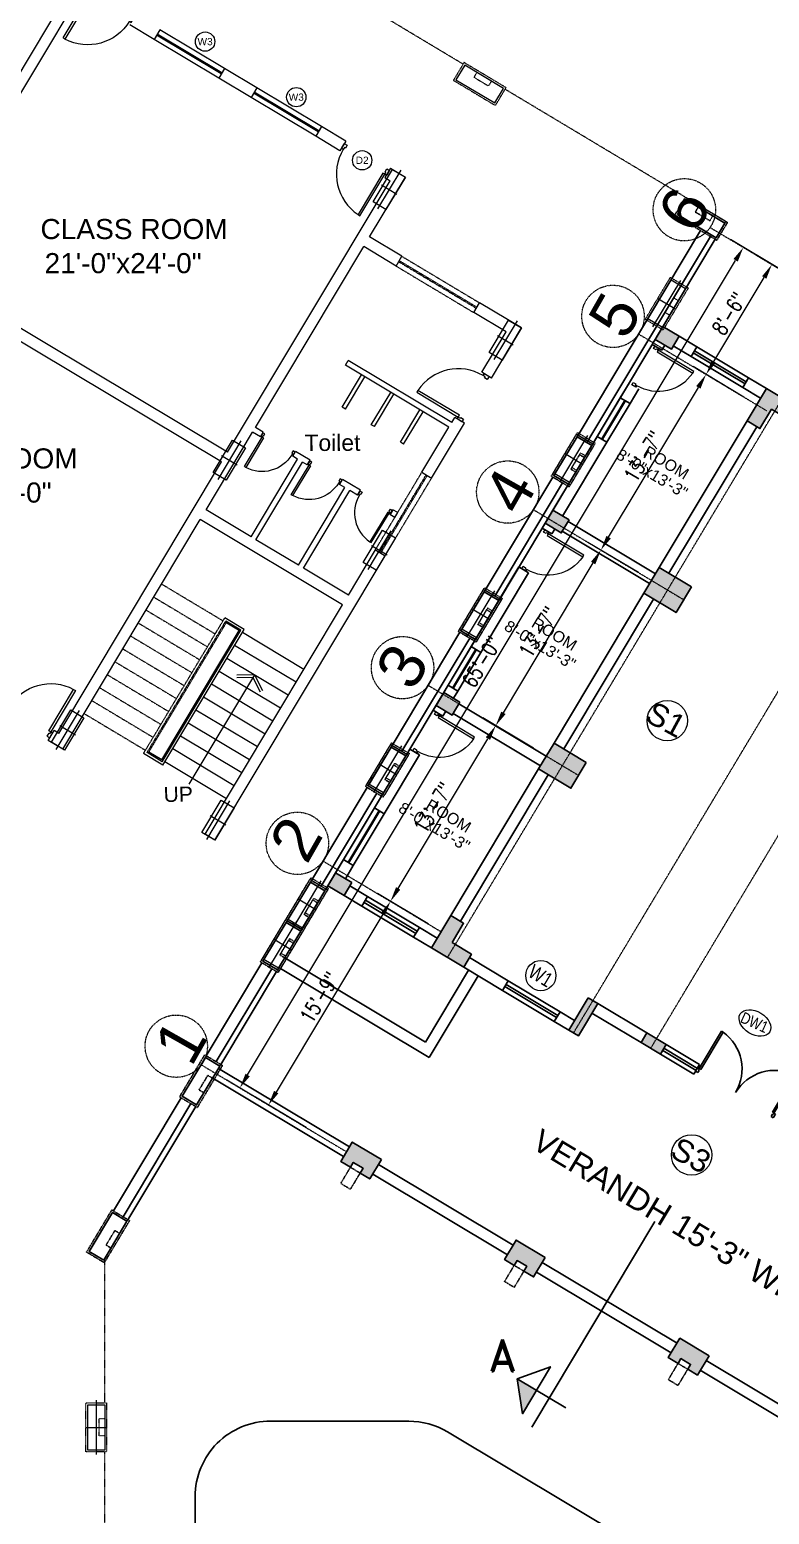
# Model space of a CAD drawing. Header units: inches. Extents: x -110725 to 51121, y 8404 to 44825.
# Drawn here: x -94 to 495, y 23291 to 24473 of the extents above; entities that cross this region are included whole.
import ezdxf
from ezdxf.enums import TextEntityAlignment as Align

# ---------------------------------------------------------------- set-up
doc = ezdxf.new("R2010")
doc.units = ezdxf.units.IN
doc.header["$LTSCALE"] = 0.1
doc.header["$MEASUREMENT"] = 0
for name, pattern in [('CENTER', [2, 1.25, -0.25, 0.25, -0.25]), ('DASHED', [0.75, 0.5, -0.25]), ('DASHED2', [0.375, 0.25, -0.125])]:
    doc.linetypes.add(name, pattern=pattern)
doc.layers.get('0').update_dxf_attribs({"color": 1, "lineweight": 0})
doc.layers.get('Defpoints').update_dxf_attribs({"lineweight": 0})
for name, color, linetype in [('COL', 6, 'Continuous'), ('Column Hatch', 7, 'Continuous'), ('GF', 1, 'Continuous'), ('GFW', 5, 'Continuous'), ('GREEN BELT', 80, 'Continuous')]:
    doc.layers.add(name, color=color, linetype=linetype)
for name, color, linetype, lineweight in [('Col.', 4, 'Continuous', 0), ('dim', 252, 'Continuous', 0), ('DOOR', 32, 'Continuous', 0), ('FUR', 8, 'Continuous', 0), ('GRID', 8, 'CENTER', 0), ('h', 8, 'Continuous', 0), ('stair', 5, 'Continuous', 0), ('TEXT', 3, 'Continuous', 0), ('WALL', 7, 'Continuous', 0), ('WIN', 160, 'Continuous', 0)]:
    doc.layers.add(name, color=color, linetype=linetype, lineweight=lineweight)
doc.styles.add('ARIAL', font='arial.ttf')
doc.styles.add('as', font='arial.ttf')
doc.styles.add('ATIF', font='arial.ttf')
doc.styles.add('ROMAND', font='romand.shx')
doc.styles.add('ROMANS', font='arial.ttf', dxfattribs={"width": 0.8, "height": 15})
doc.styles.add('WORKING', font='romans.shx', dxfattribs={"width": 0.75})
doc.dimstyles.new('1-8', dxfattribs={"dimtxt": 6, "dimasz": 6, "dimexe": 3, "dimexo": 1, "dimgap": 2, "dimtad": 1, "dimdec": 1, "dimzin": 3, "dimdsep": 46, "dimlunit": 4, "dimtxsty": 'WORKING', "dimcen": 2, "dimdle": 3, "dimadec": 0, "dimazin": 0, "dimtfac": 0.75, "dimtdec": 1, "dimtofl": 0, "dimtmove": 1, "dimatfit": 0, "dimfxl": 4, "dimtolj": 1, "dimtzin": 0, "dimlwd": -1, "dimlwe": -1, "dimarcsym": 1})

# ---------------------------------------------------------------- blocks, each defined once
blk = doc.blocks.new('D-1')
for points in [[(1.5, 34.9), (1.5, 1.9), (3, 1.9), (3, 34.9)], [(2.2, 0.4), (2.2, -1.9), (0, -1.9), (0, 1.9), (1.5, 1.9), (1.5, 0.4)], [(33.7, 0.4), (34.5, 0.4), (34.5, 1.9), (36, 1.9), (36, -1.9), (33.7, -1.9)]]:
    blk.add_lwpolyline(points, close=True)
blk.add_arc((1.5, 1.9), 33, 0, 87.3947)
blk = doc.blocks.new('44')
at = {"layer": 'Col.', "linetype": 'Continuous'}
blk.add_lwpolyline([(-24729.4, 37327.3), (-24729.4, 37339.3), (-24759.4, 37339.3), (-24759.4, 37327.3)], close=True, dxfattribs=at)
at = {"layer": 'dim', "linetype": 'Continuous'}
for p, q in [((-24744.4, 37340.5), (-24744.4, 37326.1)), ((-24762.4, 37333.3), (-24726.4, 37333.3))]:
    blk.add_line(p, q, dxfattribs=at)
blk = doc.blocks.new('SDAFSDAF')
at = {"layer": 'Col.', "linetype": 'Continuous'}
blk.add_lwpolyline([(-24449.1, 37386.1), (-24462.6, 37386.1), (-24462.6, 37422.1), (-24449.1, 37422.1)], close=True, dxfattribs=at)
at = {"layer": 'dim', "linetype": 'Continuous'}
for p, q in [((-24455.9, 37425.7), (-24455.9, 37382.5)), ((-24464, 37404.1), (-24447.8, 37404.1))]:
    blk.add_line(p, q, dxfattribs=at)
blk = doc.blocks.new('ADF')
at = {"layer": 'Col.', "linetype": 'Continuous'}
blk.add_lwpolyline([(-24079.2, 38156.3), (-24090.8, 38163.2), (-24072.3, 38194.1), (-24060.7, 38187.2)], close=True, dxfattribs=at)
at = {"layer": 'dim', "linetype": 'Continuous'}
for p, q in [((-24086.8, 38156.7), (-24064.6, 38193.7)), ((-24082.7, 38179.4), (-24068.8, 38171))]:
    blk.add_line(p, q, dxfattribs=at)
blk = doc.blocks.new('A$C266513BC')
at = {"layer": 'WALL'}
for p, q in [((0, 52.1), (12.5, 58.5)), ((0, 52.1), (86.9, 0)), ((0, 52.1), (0.3, 38)), ((2, 50.9), (13.5, 56.7)), ((2, 50.9), (2.3, 38))]:
    blk.add_line(p, q, dxfattribs=at)
blk = doc.blocks.new('1414')
at = {"lineweight": -3}
for p, q in [((0, 0), (0, -27.81)), ((1.09, -27.81), (1.09, 0)), ((54.59, -27.81), (54.59, 0)), ((55.69, 0), (55.69, -27.81)), ((-1.09, -30.53), (-1.09, -27.8)), ((-1.09, -27.8), (0, -27.8)), ((0, -27.8), (0, -28.89)), ((0, -27.81), (1.09, -27.81)), ((55.69, -27.81), (54.59, -27.81)), ((55.69, -27.8), (55.69, -28.89)), ((56.78, -27.8), (55.69, -27.8)), ((56.78, -30.53), (56.78, -27.8)), ((0.55, -30.53), (-1.09, -30.53)), ((0, -28.89), (0.55, -28.89)), ((0.55, -28.89), (0.55, -30.53)), ((55.14, -28.89), (55.14, -30.53)), ((55.69, -28.89), (55.14, -28.89)), ((55.14, -30.53), (56.78, -30.53))]:
    blk.add_line(p, q, dxfattribs=at)
for points in [[(0, 0), (1.09, 0)], [(55.69, 0), (54.59, 0)]]:
    blk.add_lwpolyline(points, dxfattribs=at)
for centre, start, end in [((-1.41, -29.15), 0, 85.0896), ((57.1, -29.15), 94.9104, 180)]:
    blk.add_arc(centre, 29.25, start, end, dxfattribs=at)
blk = doc.blocks.new('*D3087')
at = {"layer": 'Defpoints', "color": 0, "transparency": 16777216}
for p in [(496.6, 24285.7), (536.9, 24261.6), (484.5, 24174.1)]:
    blk.add_point(p, dxfattribs=at)
at = {"layer": 'dim', "color": 0, "transparency": 16777216}
for p, q in [((526.6, 24267.8), (486.3, 24291.9)), ((450.4, 24208.5), (490.5, 24275.4)), ((474.2, 24180.2), (433.9, 24204.4))]:
    blk.add_line(p, q, dxfattribs=at)
for points in [[(488.8, 24276.4), (492.2, 24274.4), (496.6, 24285.7)], [(448.7, 24209.5), (452.1, 24207.5), (444.2, 24198.2)]]:
    blk.add_solid(points, dxfattribs=at)
at = {"layer": 'dim', "color": 0, "transparency": 16777216, "insert": (462.6, 24246.6), "char_height": 12, "attachment_point": 5, "rotation": 59.0806, "style": 'WORKING'}
blk.add_mtext('\\A1;8\'-6"', dxfattribs=at)
blk = doc.blocks.new('*D3088')
at = {"layer": 'Defpoints', "color": 0, "transparency": 16777216}
for p in [(444.2, 24198.2), (484.5, 24174.1), (400.7, 24034.2)]:
    blk.add_point(p, dxfattribs=at)
at = {"layer": 'dim', "color": 0, "transparency": 16777216}
for p, q in [((474.2, 24180.2), (433.9, 24204.4)), ((366.6, 24068.7), (438.1, 24187.9)), ((390.4, 24040.4), (350.2, 24064.5))]:
    blk.add_line(p, q, dxfattribs=at)
for points in [[(436.3, 24188.9), (439.8, 24186.9), (444.2, 24198.2)], [(364.9, 24069.7), (368.4, 24067.6), (360.5, 24058.4)]]:
    blk.add_solid(points, dxfattribs=at)
at = {"layer": 'dim', "color": 0, "transparency": 16777216, "insert": (394.5, 24133), "char_height": 12, "attachment_point": 5, "rotation": 59.0806, "style": 'WORKING'}
blk.add_mtext('\\A1;13\'-7"', dxfattribs=at)
blk = doc.blocks.new('*D3089')
at = {"layer": 'Defpoints', "color": 0, "transparency": 16777216}
for p in [(360.5, 24058.4), (400.7, 24034.2), (317, 23894.4)]:
    blk.add_point(p, dxfattribs=at)
at = {"layer": 'dim', "color": 0, "transparency": 16777216}
for p, q in [((390.4, 24040.4), (350.2, 24064.5)), ((282.9, 23928.8), (354.3, 24048.1)), ((306.7, 23900.6), (266.4, 23924.7))]:
    blk.add_line(p, q, dxfattribs=at)
for points in [[(352.6, 24049.1), (356, 24047), (360.5, 24058.4)], [(281.2, 23929.8), (284.6, 23927.8), (276.7, 23918.5)]]:
    blk.add_solid(points, dxfattribs=at)
at = {"layer": 'dim', "color": 0, "transparency": 16777216, "insert": (310.8, 23993.1), "char_height": 12, "attachment_point": 5, "rotation": 59.0806, "style": 'WORKING'}
blk.add_mtext('\\A1;13\'-7"', dxfattribs=at)
blk = doc.blocks.new('*D3090')
at = {"layer": 'Defpoints', "color": 0, "transparency": 16777216}
for p in [(276.7, 23918.5), (317, 23894.4), (233.2, 23754.6)]:
    blk.add_point(p, dxfattribs=at)
at = {"layer": 'dim', "color": 0, "transparency": 16777216}
for p, q in [((306.7, 23900.6), (266.4, 23924.7)), ((199.1, 23789), (270.6, 23908.2)), ((222.9, 23760.7), (182.7, 23784.9))]:
    blk.add_line(p, q, dxfattribs=at)
for points in [[(268.8, 23909.3), (272.3, 23907.2), (276.7, 23918.5)], [(197.4, 23790), (200.8, 23788), (193, 23778.7)]]:
    blk.add_solid(points, dxfattribs=at)
at = {"layer": 'dim', "color": 0, "transparency": 16777216, "insert": (227, 23853.3), "char_height": 12, "attachment_point": 5, "rotation": 59.0806, "style": 'WORKING'}
blk.add_mtext('\\A1;13\'-7"', dxfattribs=at)
blk = doc.blocks.new('*D3091')
at = {"layer": 'Defpoints', "color": 0, "transparency": 16777216}
for p in [(233.2, 23754.6), (95.9, 23616.6), (136.1, 23592.4)]:
    blk.add_point(p, dxfattribs=at)
at = {"layer": 'dim', "color": 0, "transparency": 16777216}
for p, q in [((222.9, 23760.7), (182.7, 23784.9)), ((186.8, 23768.4), (102, 23626.8)), ((125.8, 23598.6), (85.6, 23622.7))]:
    blk.add_line(p, q, dxfattribs=at)
for points in [[(185.1, 23769.4), (188.5, 23767.4), (193, 23778.7)], [(100.3, 23627.9), (103.7, 23625.8), (95.9, 23616.6)]]:
    blk.add_solid(points, dxfattribs=at)
at = {"layer": 'dim', "color": 0, "transparency": 16777216, "insert": (136.6, 23702.3), "char_height": 12, "attachment_point": 5, "rotation": 59.0806, "style": 'WORKING'}
blk.add_mtext('\\A1;15\'-9"', dxfattribs=at)
blk = doc.blocks.new('*D3092')
at = {"layer": 'Defpoints', "color": 0, "transparency": 16777216}
for p in [(473.9, 24299.3), (514.2, 24275.2), (113.4, 23606.1)]:
    blk.add_point(p, dxfattribs=at)
at = {"layer": 'dim', "color": 0, "transparency": 16777216}
for p, q in [((503.9, 24281.4), (463.6, 24305.5)), ((79.3, 23640.5), (467.7, 24289)), ((103.1, 23612.2), (62.8, 23636.3))]:
    blk.add_line(p, q, dxfattribs=at)
for points in [[(466, 24290.1), (469.4, 24288), (473.9, 24299.3)], [(77.6, 23641.5), (81, 23639.4), (73.1, 23630.2)]]:
    blk.add_solid(points, dxfattribs=at)
at = {"layer": 'dim', "color": 0, "transparency": 16777216, "insert": (265.7, 23969.4), "char_height": 12, "attachment_point": 5, "rotation": 59.0806, "style": 'WORKING'}
blk.add_mtext('\\A1;65\'-0"', dxfattribs=at)
blk = doc.blocks.new('D2')
for p, q in [((-3, 34.9), (-1.5, 34.9)), ((-3, 1.9), (-3, 34.9)), ((-1.5, 34.9), (-1.5, 1.9)), ((-34.5, 1.9), (-36, 1.9)), ((-36, 1.9), (-36, -1.9)), ((-34.5, 0.4), (-34.5, 1.9)), ((-33.8, 0.4), (-34.5, 0.4)), ((-33.8, -1.9), (-33.8, 0.4)), ((-1.5, 1.9), (-3, 1.9)), ((-2.2, 0.4), (-2.2, -1.9)), ((-1.5, 0.4), (-2.2, 0.4)), ((0, 1.9), (-1.5, 1.9)), ((-1.5, 1.9), (-1.5, 0.4)), ((0, -1.9), (0, 1.9)), ((-36, -1.9), (-33.8, -1.9)), ((-2.2, -1.9), (0, -1.9))]:
    blk.add_line(p, q)
blk.add_arc((-1.5, 1.9), 33, 92.6053, 180)

msp = doc.modelspace()

# ---------------------------------------------------------------- hatches: boundary and pattern name
at = {"layer": 'Column Hatch'}
for points in [[(409.8428, 24236.27762), (403.67682, 24225.98292), (416.54519, 24218.27545), (422.71117, 24228.57014)], [(335.10242, 24082.29898), (322.23405, 24090.00645), (316.06807, 24079.71176), (328.93644, 24072.00428)], [(432.63839, 24029.12103), (406.90149, 24044.53571), (394.56975, 24023.94619), (420.30664, 24008.53151)], [(248.26442, 23937.31465), (235.39605, 23945.02212), (229.23007, 23934.72743), (242.09844, 23927.01996)], [(348.88382, 23889.28479), (323.14693, 23904.69947), (310.81519, 23884.10996), (336.55208, 23868.69528)], [(162.19716, 23793.61716), (149.3288, 23801.32463), (143.16282, 23791.02994), (156.03118, 23783.32247)], [(185.76863, 23573.1887), (162.60572, 23587.0624), (153.35658, 23571.62046), (161.07755, 23566.99589), (163.38984, 23570.85638), (171.11081, 23566.23181), (168.79852, 23562.37132), (176.51949, 23557.74676)], [(292.99602, 23508.96344), (283.74689, 23493.5215), (291.46786, 23488.89694), (291.46792, 23488.89704), (293.78014, 23492.75742), (301.50111, 23488.13285), (299.18883, 23484.27237), (306.9098, 23479.6478), (316.15893, 23495.08974)], [(423.38633, 23430.86449), (414.1372, 23415.42255), (421.85817, 23410.79798), (421.85829, 23410.79818), (424.17045, 23414.65847), (431.89142, 23410.0339), (429.57914, 23406.17341), (437.30011, 23401.54885), (446.54924, 23416.99079)]]:
    msp.add_hatch(color=256, dxfattribs=at).paths.add_polyline_path(points)
h = msp.add_hatch(color=256, dxfattribs=at)
h.dxf.hatch_style = 1
h.paths.add_polyline_path([(476.78228, 24161.20786), (487.07755, 24155.04161), (496.3294, 24170.48919), (511.77665, 24161.23754), (517.94225, 24171.53172), (492.20034, 24186.94977)])
h = msp.add_hatch(color=256, dxfattribs=at)
h.dxf.hatch_style = 1
h.paths.add_polyline_path([(240.93841, 23767.44401), (251.23781, 23761.27522), (241.98953, 23745.83433), (257.43205, 23736.58508), (251.26227, 23726.28404), (225.52036, 23741.7021)])
h = msp.add_hatch(color=256, dxfattribs=at)
h.dxf.hatch_style = 1
h.paths.add_polyline_path([(350.29521, 23701.94152), (358.01618, 23697.31696), (342.60096, 23671.58039), (334.87999, 23676.20496)])
h = msp.add_hatch(color=256, dxfattribs=at)
h.dxf.hatch_style = 1
h.paths.add_polyline_path([(397.05396, 23673.93575), (412.50118, 23664.68367), (407.8767, 23656.96265), (392.42948, 23666.21473)])
at = {"layer": 'GF'}
msp.add_hatch(color=252, dxfattribs=at).paths.add_polyline_path([(309.16429, 23389.49411), (293.9255, 23398.59225), (298.01668, 23370.82257)])

# ---------------------------------------------------------------- linework, layer by layer
at = {"layer": 'COL', "linetype": 'Continuous'}
for points in [[(452.22258, 24307.03471), (459.15931, 24318.61624), (428.27524, 24337.11418), (421.33851, 24325.53265)], [(334.66366, 24110.75887), (323.08214, 24117.6956), (341.58008, 24148.57968), (353.1616, 24141.64295)], [(260.6719, 23987.22257), (249.09037, 23994.15929), (267.58831, 24025.04337), (279.16984, 24018.10664)], [(186.68014, 23863.68626), (175.09861, 23870.62299), (193.59655, 23901.50706), (205.17808, 23894.57034)], [(140.82066, 23787.11949), (129.23913, 23794.05621), (110.74119, 23763.17214), (122.32272, 23756.23541)], [(103.05403, 23724.0645), (91.4725, 23731.00122), (109.97045, 23761.8853), (121.55197, 23754.94857)], [(397.05396, 23673.93575), (412.50118, 23664.68367), (407.8767, 23656.96265), (392.42948, 23666.21473)], [(38.69662, 23616.61365), (27.11509, 23623.55037), (45.61303, 23654.43445), (57.19456, 23647.49772)], [(-35.29515, 23493.07734), (-46.87668, 23500.01407), (-28.37874, 23530.89814), (-16.79721, 23523.96142)]]:
    msp.add_lwpolyline(points, close=True, dxfattribs=at)
at = {"layer": 'COL'}
for points in [[(422.71117, 24228.57014), (409.8428, 24236.27762), (403.67682, 24225.98292), (416.54519, 24218.27545)], [(335.10242, 24082.29898), (322.23405, 24090.00645), (316.06807, 24079.71176), (328.93644, 24072.00428)], [(432.63839, 24029.12103), (406.90149, 24044.53571), (394.56975, 24023.94619), (420.30664, 24008.53151)], [(248.26442, 23937.31465), (235.39605, 23945.02212), (229.23007, 23934.72743), (242.09844, 23927.01996)], [(348.88382, 23889.28479), (323.14693, 23904.69947), (310.81519, 23884.10996), (336.55208, 23868.69528)], [(162.19716, 23793.61716), (149.3288, 23801.32463), (143.16282, 23791.02994), (156.03118, 23783.32247)], [(241.98953, 23745.83433), (251.23781, 23761.27522), (240.93841, 23767.44401), (225.52036, 23741.7021), (251.26227, 23726.28404), (257.43205, 23736.58508)], [(350.29521, 23701.94152), (358.01618, 23697.31696), (342.60096, 23671.58039), (334.87999, 23676.20496)], [(185.76863, 23573.1887), (162.60572, 23587.0624), (153.35658, 23571.62046), (161.07755, 23566.99589), (163.38984, 23570.85638), (171.11081, 23566.23181), (168.79852, 23562.37132), (176.51949, 23557.74676)], [(316.15893, 23495.08974), (292.99602, 23508.96344), (283.74689, 23493.5215), (291.46786, 23488.89694), (293.78014, 23492.75742), (301.50111, 23488.13285), (299.18883, 23484.27237), (306.9098, 23479.6478)], [(446.54924, 23416.99079), (423.38633, 23430.86449), (414.1372, 23415.42255), (421.85817, 23410.79798), (424.17045, 23414.65847), (431.89142, 23410.0339), (429.57914, 23406.17341), (437.30011, 23401.54885)]]:
    msp.add_lwpolyline(points, close=True, dxfattribs=at)
at = {"layer": 'COL', "linetype": 'Continuous'}
msp.add_lwpolyline([(476.78228, 24161.20786), (487.08075, 24155.04696), (496.3294, 24170.48919), (511.77665, 24161.23754), (517.94225, 24171.53172), (492.20034, 24186.94977), (476.78228, 24161.20786)], dxfattribs=at)
at = {"layer": 'dim', "linetype": 'Continuous'}
msp.add_line((115.25678, 23760.494), (116.02753, 23761.78083), dxfattribs=at)
at = {"layer": 'FUR', "linetype": 'DASHED2'}
msp.add_line((12.04082, 23918.5262), (12.89871, 23918.01236), dxfattribs=at)
at = {"layer": 'GF'}
for p, q in [((403.67682, 24225.98292), (401.36458, 24222.12241)), ((409.0856, 24217.49793), (401.36458, 24222.12241)), ((411.39784, 24221.35844), (409.0856, 24217.49793)), ((432.24188, 24212.3709), (418.08668, 24220.84912)), ((436.86637, 24220.09192), (422.71117, 24228.57014)), ((432.24188, 24212.3709), (436.86637, 24220.09192)), ((473.42065, 24187.70698), (478.04514, 24195.428)), ((492.20034, 24186.94977), (478.04514, 24195.428)), ((382.86664, 24191.23834), (375.92991, 24179.65681)), ((390.58766, 24186.61385), (383.65093, 24175.03232)), ((487.57585, 24179.22876), (473.42065, 24187.70698)), ((383.65093, 24175.03232), (375.92991, 24179.65681)), ((406.90171, 24044.53558), (476.78228, 24161.20786)), ((357.43197, 24148.77273), (322.23405, 24090.00645)), ((365.15299, 24144.14825), (357.43197, 24148.77273)), ((414.62278, 24039.91117), (484.5033, 24156.58338)), ((365.15299, 24144.14825), (329.95507, 24085.38197)), ((316.06807, 24079.71176), (313.75583, 24075.85125)), ((321.47685, 24071.22676), (313.75583, 24075.85125)), ((403.82084, 24039.39177), (334.33167, 24081.01214)), ((323.78909, 24075.08727), (321.47685, 24071.22676)), ((399.19636, 24031.67075), (329.70719, 24073.29112)), ((295.25789, 24044.96717), (257.28295, 23981.56438)), ((302.97891, 24040.34269), (265.00397, 23976.9399)), ((302.97891, 24040.34269), (295.25789, 24044.96717)), ((323.14715, 23904.69934), (394.56969, 24023.94609)), ((330.86822, 23900.07494), (402.29082, 24019.32179)), ((265.00397, 23976.9399), (257.28295, 23981.56438)), ((238.78501, 23950.68031), (235.39605, 23945.02212)), ((246.50603, 23946.05582), (238.78501, 23950.68031)), ((246.50603, 23946.05582), (243.11707, 23940.39764)), ((229.23007, 23934.72743), (226.91783, 23930.86692)), ((316.98284, 23894.40745), (247.49367, 23936.02781)), ((234.63885, 23926.24244), (226.91783, 23930.86692)), ((236.95109, 23930.10295), (234.63885, 23926.24244)), ((312.35836, 23886.68643), (242.86918, 23928.30679)), ((208.41989, 23899.98285), (180.33643, 23853.09483)), ((216.14091, 23895.35836), (208.41989, 23899.98285)), ((216.14091, 23895.35836), (188.05745, 23848.47035)), ((240.93841, 23767.44401), (310.81516, 23884.10991)), ((248.65943, 23762.81953), (318.53626, 23879.48555)), ((180.33643, 23853.09483), (188.05745, 23848.47035)), ((155.67251, 23811.91606), (149.3288, 23801.32463)), ((155.67251, 23811.91606), (163.39353, 23807.29158)), ((163.39353, 23807.29158), (157.04982, 23796.70015)), ((170.18639, 23774.84424), (156.03118, 23783.32247)), ((174.81087, 23782.56526), (160.65567, 23791.04348)), ((170.18639, 23774.84424), (174.81431, 23782.571)), ((211.36515, 23750.18032), (215.99308, 23757.90708)), ((230.14484, 23749.42312), (215.98964, 23757.90134)), ((225.52036, 23741.7021), (211.36515, 23750.18032)), ((225.499, 23741.71869), (225.499, 23741.71869)), ((255.89163, 23734.0191), (286.74968, 23715.51947)), ((251.26934, 23726.29677), (282.12739, 23707.79714)), ((282.12739, 23707.79714), (286.74968, 23715.51947)), ((323.31314, 23683.14488), (327.93544, 23690.86721)), ((327.93544, 23690.86721), (339.52854, 23683.95717)), ((323.31314, 23683.14488), (334.90624, 23676.23484)), ((305.51037, 23360.01679), (403.35131, 23523.89414)), ((293.9255, 23398.59225), (332.55907, 23375.52655))]:
    msp.add_line(p, q, dxfattribs=at)
at = {"layer": 'GF', "linetype": 'Continuous'}
for p, q in [((392.42948, 23666.21473), (353.39178, 23689.59626)), ((397.05396, 23673.93575), (358.01635, 23697.31723))]:
    msp.add_line(p, q, dxfattribs=at)
at = {"layer": 'GF'}
msp.add_lwpolyline([(293.9255, 23398.59225), (298.01668, 23370.82257), (320.3119, 23408.16566)], close=True, dxfattribs=at)
at = {"layer": 'GFW', "linetype": 'DASHED2'}
for p, q in [((437.93817, 24331.35304), (435.62593, 24327.49254)), ((435.62593, 24327.49254), (447.20746, 24320.55581)), ((449.5197, 24324.41632), (447.20746, 24320.55581)), ((336.58376, 24122.72239), (343.52049, 24134.30392)), ((347.381, 24131.99168), (343.52049, 24134.30392)), ((340.44427, 24120.41015), (336.58376, 24122.72239)), ((262.592, 23999.18608), (269.52873, 24010.76761)), ((273.38924, 24008.45537), (269.52873, 24010.76761)), ((266.45251, 23996.87384), (262.592, 23999.18608)), ((188.60024, 23875.64978), (195.53696, 23887.23131)), ((199.39747, 23884.91906), (195.53696, 23887.23131)), ((192.46075, 23873.33753), (188.60024, 23875.64978)), ((124.24282, 23768.19893), (131.17955, 23779.78045)), ((135.04006, 23777.46821), (131.17955, 23779.78045)), ((128.10333, 23765.88668), (124.24282, 23768.19893)), ((104.97413, 23736.02801), (111.91086, 23747.60954)), ((115.77137, 23745.2973), (111.91086, 23747.60954)), ((108.83464, 23733.71577), (104.97413, 23736.02801)), ((40.61671, 23628.57716), (47.55344, 23640.15869)), ((51.41395, 23637.84645), (47.55344, 23640.15869)), ((44.47722, 23626.26492), (40.61671, 23628.57716)), ((-33.37505, 23505.04086), (-26.43832, 23516.62238)), ((-22.57781, 23514.31014), (-26.43832, 23516.62238)), ((-29.51454, 23502.72861), (-33.37505, 23505.04086))]:
    msp.add_line(p, q, dxfattribs=at)
at = {"layer": 'GFW', "linetype": 'Continuous'}
for p, q in [((342.35082, 24149.86651), (439.88197, 24312.70407)), ((349.3011, 24143.95519), (447.60299, 24308.07959)), ((353.1616, 24141.64295), (451.4635, 24305.76735)), ((268.35906, 24026.33021), (322.31139, 24116.40876)), ((276.08008, 24021.70572), (330.03241, 24111.78428)), ((279.94059, 24019.39348), (333.89292, 24109.47204)), ((194.3673, 23902.7939), (248.31963, 23992.87246)), ((202.08832, 23898.16942), (256.04064, 23988.24797)), ((205.94883, 23895.85717), (259.90115, 23985.93573)), ((130.00988, 23795.34305), (174.32786, 23869.33615)), ((137.7309, 23790.71857), (182.04888, 23864.71167)), ((141.59141, 23788.40632), (185.90939, 23862.39942)), ((46.38377, 23655.72129), (90.70176, 23729.71439)), ((54.10479, 23651.0968), (98.42278, 23725.0899)), ((57.9653, 23648.78456), (102.28329, 23722.77766)), ((-27.60799, 23532.18498), (26.34434, 23622.26354)), ((-19.88697, 23527.5605), (34.06536, 23617.63905)), ((-16.02646, 23525.24825), (37.92587, 23615.32681))]:
    msp.add_line(p, q, dxfattribs=at)
at = {"layer": 'GFW'}
for p, q in [((478.03792, 24195.41596), (436.8667, 24220.09247)), ((432.23985, 24212.37287), (473.41108, 24187.69635)), ((434.03918, 24215.37494), (475.21041, 24190.69842)), ((435.06737, 24217.09041), (476.23859, 24192.41389)), ((375.92991, 24179.65681), (357.43197, 24148.77273)), ((365.15299, 24144.14825), (383.65093, 24175.03232)), ((257.28295, 23981.56438), (238.78501, 23950.68031)), ((246.50603, 23946.05582), (265.00397, 23976.9399)), ((180.33643, 23853.09483), (155.67251, 23811.91606)), ((163.39353, 23807.29158), (188.05745, 23848.47035)), ((174.8175, 23782.57841), (215.98872, 23757.90189)), ((170.19301, 23774.85739), (211.36423, 23750.18087)), ((171.98713, 23777.85402), (213.15835, 23753.17751)), ((173.01531, 23779.56949), (214.18654, 23754.89297)), ((325.1107, 23686.14801), (283.92495, 23710.80027)), ((326.13788, 23687.86409), (284.95212, 23712.51634)), ((286.74968, 23715.51947), (327.93544, 23690.86721)), ((323.31314, 23683.14488), (282.12739, 23707.79714)), ((412.50135, 23664.68395), (439.08683, 23648.76027)), ((434.46226, 23641.0393), (407.87686, 23656.96293)), ((409.67528, 23659.96555), (436.2607, 23644.0419)), ((410.70294, 23661.68133), (437.28838, 23645.75767)), ((434.46226, 23641.0393), (439.08683, 23648.76027))]:
    msp.add_line(p, q, dxfattribs=at)
at = {"layer": 'GFW', "color": 2}
for p, q in [((108.80059, 23733.6565), (220.74152, 23666.60809)), ((104.17593, 23725.93559), (223.83792, 23654.26255)), ((255.11272, 23723.99263), (220.74152, 23666.60809)), ((262.83183, 23719.36497), (223.83792, 23654.26255)), ((56.0734, 23645.62584), (160.29343, 23583.20191)), ((51.44891, 23637.90482), (155.66887, 23575.48094)), ((183.45633, 23569.3282), (290.68374, 23505.10296)), ((178.83177, 23561.60723), (286.05918, 23497.38199)), ((313.84664, 23491.22925), (421.07405, 23427.00401)), ((309.22208, 23483.50828), (416.44949, 23419.28304)), ((439.61239, 23405.40933), (546.83979, 23341.1841)), ((444.23695, 23413.1303), (551.46436, 23348.90507))]:
    msp.add_line(p, q, dxfattribs=at)
at = {"layer": 'GFW', "linetype": 'DASHED'}
for p, q in [((161.07755, 23566.99589), (153.36994, 23554.12761)), ((161.07755, 23566.99589), (168.79852, 23562.37132)), ((168.79852, 23562.37132), (161.09091, 23549.50304)), ((153.36994, 23554.12761), (161.09091, 23549.50304)), ((291.46792, 23488.89704), (283.76031, 23476.02875)), ((291.46792, 23488.89704), (299.18889, 23484.27247)), ((283.76031, 23476.02875), (291.48128, 23471.40419)), ((299.18889, 23484.27247), (291.48128, 23471.40419)), ((421.85829, 23410.79818), (414.15067, 23397.9299)), ((421.85829, 23410.79818), (429.57926, 23406.17361)), ((429.57926, 23406.17361), (421.87164, 23393.30533)), ((414.15067, 23397.9299), (421.87164, 23393.30533))]:
    msp.add_line(p, q, dxfattribs=at)
at = {"layer": 'GFW', "linetype": 'DASHED2'}
for points in [[(427.77081, 24339.19124), (419.29259, 24325.03603), (452.75034, 24304.9966), (461.22856, 24319.1518)], [(335.17975, 24108.70129), (321.02455, 24117.17951), (341.06399, 24150.63726), (355.21919, 24142.15904)], [(261.18799, 23985.16498), (247.03279, 23993.64321), (267.07222, 24027.10096), (281.22743, 24018.62273)], [(187.19623, 23861.62868), (173.04103, 23870.1069), (193.08046, 23903.56465), (207.23566, 23895.08643)], [(39.2127, 23614.55606), (25.0575, 23623.03428), (45.09694, 23656.49203), (59.25214, 23648.01381)], [(-34.77906, 23491.01976), (-48.93426, 23499.49798), (-28.89482, 23532.95573), (-14.73962, 23524.4775)]]:
    msp.add_lwpolyline(points, close=True, dxfattribs=at)
at = {"layer": 'GFW', "const_width": 2}
for points in [[(379.79042, 24177.34457), (361.29248, 24146.46049)], [(261.14346, 23979.25214), (242.64552, 23948.36806)], [(184.19694, 23850.78259), (159.53302, 23809.60382)]]:
    msp.add_lwpolyline(points, dxfattribs=at)
at = {"layer": 'GFW', "linetype": 'DASHED2'}
for points in [[(122.83881, 23754.17783), (142.87825, 23787.63558), (128.72304, 23796.1138), (108.68361, 23762.65605)], [(123.60956, 23755.46466), (103.57012, 23722.00691), (89.41492, 23730.48514), (109.45436, 23763.94288)]]:
    msp.add_lwpolyline(points, dxfattribs=at)
at = {"layer": 'GREEN BELT', "linetype": 'Continuous', "elevation": 27.16259}
msp.add_lwpolyline([(624.70585, 23124.94238, -0.2636513242), (653.87541, 23073.46924), (653.87541, 21905.40873, -0.4142135624), (593.87541, 21845.40873), (97.4756, 21845.40873, -0.4142135624), (37.4756, 21905.40873), (37.4756, 23304.85978, -0.4142135624), (97.4756, 23364.85978), (207.55607, 23364.85978, -0.1357385129), (238.38652, 23356.33292), (624.70585, 23124.94238)], format="xyb", dxfattribs=at)
at = {"layer": 'GRID'}
for p, q in [((238.39131, 23733.99307), (651.97968, 24424.51831)), ((338.74048, 23673.89267), (752.32884, 24364.41792)), ((400.15309, 23661.58869), (802.95034, 24334.09713)), ((447.35197, 24315.22378), (566.48897, 24243.86697)), ((390.55224, 24230.34339), (492.21233, 24169.45433)), ((306.79683, 24090.50572), (426.47251, 24018.82627)), ((223.04226, 23950.66949), (342.71795, 23878.99004)), ((139.29032, 23810.83762), (233.22938, 23754.57306)), ((42.37204, 23648.58521), (157.98115, 23579.34143))]:
    msp.add_line(p, q, dxfattribs=at)
for centre in [(426.91028, 24329.28511), (370.11164, 24244.40629), (286.35396, 24104.56534), (202.5994, 23964.7291), (118.84776, 23824.89769), (22.45723, 23663.38331)]:
    msp.add_circle(centre, 24.81095, dxfattribs=at)
at = {"layer": 'stair', "linetype": 'DASHED2'}
for p, q in [((59.65288, 24001.9114), (10.75309, 24031.1998)), ((4.58711, 24020.90511), (53.4869, 23991.6167)), ((-1.57887, 24010.61042), (47.32092, 23981.32201)), ((-7.74485, 24000.31573), (41.15494, 23971.02732)), ((-3.54842, 23896.3908), (61.19438, 24004.48507)), ((-0.80497, 23897.07892), (61.88249, 24001.74162)), ((0.56675, 23897.42298), (62.22655, 24000.3699)), ((-13.91083, 23990.02103), (34.98896, 23960.73263)), ((-26.24279, 23969.43165), (22.657, 23940.14324)), ((-20.07681, 23979.72634), (28.82298, 23950.43794)), ((-32.40877, 23959.13696), (16.49102, 23929.84855)), ((-38.57475, 23948.84226), (10.32504, 23919.55386)), ((30.53876, 23949.41027), (31.39665, 23948.89644)), ((-44.74073, 23938.54757), (4.15906, 23909.25917)), ((-50.90671, 23928.25288), (-2.00692, 23898.96447))]:
    msp.add_line(p, q, dxfattribs=at)
at = {"layer": 'stair'}
for p, q in [((10.86144, 23891.257), (72.52125, 23994.20392)), ((11.2055, 23889.88528), (73.89297, 23994.54798)), ((11.89362, 23887.14183), (76.63641, 23995.2361)), ((76.63641, 23995.2361), (61.19438, 24004.48507)), ((73.37914, 23993.69009), (61.36866, 24000.88373)), ((73.89297, 23994.54798), (61.88249, 24001.74162)), ((55.20268, 23990.58904), (56.06057, 23990.07521)), ((67.21316, 23983.3954), (66.35527, 23983.90923)), ((117.82873, 23953.07933), (68.92894, 23982.36773)), ((123.99471, 23963.37402), (75.09492, 23992.66243)), ((42.87072, 23969.99966), (43.72861, 23969.48583)), ((49.0367, 23980.29435), (49.89459, 23979.78052)), ((61.04718, 23973.10071), (60.18928, 23973.61454)), ((111.66275, 23942.78464), (62.76296, 23972.07304)), ((54.8812, 23962.80601), (54.0233, 23963.31984)), ((105.49677, 23932.48994), (56.59698, 23961.77835)), ((48.71522, 23952.51132), (47.85732, 23953.02515)), ((99.33079, 23922.19525), (50.431, 23951.48366)), ((24.37278, 23939.11558), (25.23067, 23938.60175)), ((42.54924, 23942.21663), (41.69134, 23942.73046)), ((93.16481, 23911.90056), (44.26502, 23941.18897)), ((18.2068, 23928.82089), (19.06469, 23928.30706)), ((86.99883, 23901.60587), (38.09904, 23930.89427)), ((24.05129, 23911.33255), (23.1934, 23911.84638)), ((30.21727, 23921.62724), (29.35938, 23922.14108)), ((80.83285, 23891.31118), (31.93306, 23920.59958)), ((5.87484, 23908.2315), (6.73273, 23907.71767)), ((17.88531, 23901.03786), (17.02742, 23901.55169)), ((68.50088, 23870.72179), (19.6011, 23900.0102)), ((74.66686, 23881.01648), (25.76708, 23910.30489)), ((11.89362, 23887.14183), (-3.54842, 23896.3908)), ((11.2055, 23889.88528), (-0.80497, 23897.07892)), ((10.86144, 23891.257), (0.56675, 23897.42298)), ((62.3349, 23860.4271), (13.43512, 23889.7155))]:
    msp.add_line(p, q, dxfattribs=at)
at = {"layer": 'TEXT'}
for centre, radius in [((45.43836, 24463.11681, 27.16259), 7.69524), ((118.02183, 24418.89942, 27.16259), 7.69524), ((170.46389, 24368.63922, 27.16259), 7.69524), ((413.29616, 23922.55851), 16.08225), ((432.6853, 23576.82403), 16.08225)]:
    msp.add_circle(centre, radius, dxfattribs=at)
at = {"layer": 'TEXT', "linetype": 'Continuous'}
msp.add_circle((312.6593, 23719.60666), 12.02213, dxfattribs=at)
msp.add_ellipse((483.11756, 23681.8791), major_axis=(-11.75024, 7.17259), ratio=0.6622063124, dxfattribs=at)
at = {"layer": 'WALL'}
for p, q in [((-62.15767, 24504.99408), (-191.64325, 24288.80555)), ((-183.92223, 24284.18106), (-54.57553, 24500.13772)), ((4.75783, 24464.91521), (-14.54472, 24476.47643)), ((9.38232, 24472.63623), (4.75783, 24464.91521)), ((60.85578, 24441.80633), (56.23129, 24434.08531)), ((81.96802, 24418.67036), (56.23129, 24434.08531)), ((86.59251, 24426.39138), (60.85578, 24441.80633)), ((86.59251, 24426.39138), (81.96802, 24418.67036)), ((138.06597, 24395.56148), (133.44148, 24387.84046)), ((157.36852, 24384.00027), (138.06597, 24395.56148)), ((152.74403, 24376.27925), (133.44148, 24387.84046)), ((157.36852, 24384.00027), (152.74403, 24376.27925)), ((192.90604, 24362.4001), (188.42044, 24354.91095)), ((192.90604, 24362.4001), (204.84259, 24355.25073)), ((63.15038, 24136.19754), (192.63596, 24352.38607)), ((176.32493, 24307.63778), (204.84259, 24355.25073)), ((188.42044, 24354.91095), (192.63596, 24352.38607)), ((202.06166, 24292.22283), (176.32493, 24307.63778)), ((85.5156, 24156.02295), (171.70044, 24299.91676)), ((197.43717, 24284.50181), (171.70044, 24299.91676)), ((197.43717, 24284.50181), (202.06166, 24292.22283)), ((63.15038, 24136.19754), (-183.92223, 24284.18106)), ((58.52589, 24128.47652), (-188.54672, 24276.46004)), ((259.20533, 24247.50593), (263.82981, 24255.22695)), ((297.28756, 24235.18751), (263.82981, 24255.22695)), ((284.94206, 24232.09098), (259.20533, 24247.50593)), ((265.67337, 24199.92007), (284.94206, 24232.09098)), ((273.39439, 24195.29558), (297.28756, 24235.18751)), ((157.11042, 24205.49547), (159.42266, 24209.35598)), ((241.7802, 24160.02814), (159.42266, 24209.35598)), ((154.56383, 24172.05126), (169.97878, 24197.78799)), ((239.46795, 24156.16763), (157.11042, 24205.49547)), ((157.1375, 24170.50977), (172.55245, 24196.2465)), ((273.39439, 24195.29558), (265.67337, 24199.92007)), ((177.72689, 24158.17781), (193.14184, 24183.91454)), ((180.30056, 24156.63631), (195.71551, 24182.37304)), ((157.1375, 24170.50977), (154.56383, 24172.05126)), ((200.88995, 24144.30435), (216.3049, 24170.04108)), ((203.46362, 24142.76286), (218.87857, 24168.49959)), ((225.67748, 24115.62765), (251.81346, 24159.26416)), ((241.7802, 24160.02814), (244.09244, 24163.88864)), ((251.81346, 24159.26416), (244.09244, 24163.88864)), ((46.20748, 24090.39428), (83.20336, 24152.16244)), ((89.42307, 24148.43716), (83.20336, 24152.16244)), ((91.73531, 24152.29767), (85.5156, 24156.02295)), ((89.42307, 24148.43716), (91.73531, 24152.29767)), ((180.30056, 24156.63631), (177.72689, 24158.17781)), ((217.95646, 24120.25214), (239.46795, 24156.16763)), ((115.1598, 24133.02221), (117.47204, 24136.88272)), ((129.05357, 24129.94599), (117.47204, 24136.88272)), ((203.46362, 24142.76286), (200.88995, 24144.30435)), ((-70.95969, 23912.28798), (58.52589, 24128.47652)), ((82.02443, 24068.94181), (119.02031, 24130.70996)), ((85.88494, 24066.62957), (122.88082, 24128.39772)), ((119.02031, 24130.70996), (115.1598, 24133.02221)), ((126.74133, 24126.08548), (122.88082, 24128.39772)), ((126.74133, 24126.08548), (129.05357, 24129.94599)), ((152.47806, 24110.67053), (154.7903, 24114.53104)), ((169.15998, 24105.92436), (154.7903, 24114.53104)), ((217.95646, 24120.25214), (225.67748, 24115.62765)), ((119.77163, 24046.33322), (156.76751, 24108.10137)), ((123.63214, 24044.02097), (160.62802, 24105.78913)), ((156.76751, 24108.10137), (152.47806, 24110.67053)), ((166.84773, 24102.06385), (160.62802, 24105.78913)), ((166.84773, 24102.06385), (169.15998, 24105.92436)), ((82.02443, 24068.94181), (46.20748, 24090.39428)), ((192.58446, 24086.6489), (194.89671, 24090.50941)), ((198.75722, 24088.19716), (194.89671, 24090.50941)), ((196.44497, 24084.33665), (198.75722, 24088.19716)), ((-67.86316, 23899.94248), (41.58299, 24082.67326)), ((154.82461, 24014.84748), (41.58299, 24082.67326)), ((196.44497, 24084.33665), (192.58446, 24086.6489)), ((119.77163, 24046.33322), (85.88494, 24066.62957)), ((53.09948, 23827.49221), (188.6816, 24053.8595)), ((159.44909, 24022.5685), (180.96058, 24058.48399)), ((180.96058, 24058.48399), (188.6816, 24053.8595)), ((159.44909, 24022.5685), (123.63214, 24044.02097)), ((45.37846, 23832.11669), (154.82461, 24014.84748)), ((-79.44468, 23906.8792), (-74.8202, 23914.60022)), ((-70.95969, 23912.28798), (-74.8202, 23914.60022)), ((-67.86316, 23899.94248), (-79.44468, 23906.8792)), ((53.09948, 23827.49221), (45.37846, 23832.11669))]:
    msp.add_line(p, q, dxfattribs=at)
at = {"layer": 'WALL', "elevation": 27.16259}
for points in [[(252.06489, 24444.42986), (245.12816, 24432.84833), (276.01224, 24414.35039), (282.94896, 24425.93192)], [(-34.5244, 23341.85539), (-48.0244, 23341.85539), (-48.0244, 23377.85539), (-34.5244, 23377.85539)]]:
    msp.add_lwpolyline(points, close=True, dxfattribs=at)
at = {"layer": 'WIN'}
for p, q in [((58.28662, 24437.51688), (6.81316, 24468.34678)), ((58.80045, 24438.37477), (7.32699, 24469.20467)), ((60.85578, 24441.80633), (9.38232, 24472.63623)), ((56.23129, 24434.08531), (4.75783, 24464.91521)), ((133.44148, 24387.84046), (81.96802, 24418.67036)), ((135.49681, 24391.27202), (84.02335, 24422.10193)), ((136.01064, 24392.12992), (84.53718, 24422.95982)), ((138.06597, 24395.56148), (86.59251, 24426.39138))]:
    msp.add_line(p, q, dxfattribs=at)
at = {"layer": 'WIN', "linetype": 'DASHED2'}
for p, q in [((261.71616, 24438.64925), (259.40392, 24434.78874)), ((259.40392, 24434.78874), (270.98545, 24427.85202)), ((273.29769, 24431.71252), (270.98545, 24427.85202)), ((200.00633, 24288.79127), (261.77449, 24251.79539)), ((202.06166, 24292.22283), (263.82981, 24255.22695)), ((197.43717, 24284.50181), (259.20533, 24247.50593)), ((199.4925, 24287.93338), (261.26065, 24250.9375)), ((411.35793, 24247.56501), (418.29466, 24259.14654)), ((422.15517, 24256.83429), (418.29466, 24259.14654)), ((415.21844, 24245.25277), (411.35793, 24247.56501)), ((337.36617, 24124.0287), (344.3029, 24135.61023)), ((348.16341, 24133.29799), (344.3029, 24135.61023)), ((341.22668, 24121.71646), (337.36617, 24124.0287)), ((180.96058, 24058.48399), (217.95646, 24120.25214)), ((184.39215, 24056.42866), (221.38803, 24118.19681)), ((185.25004, 24055.91483), (222.24592, 24117.68298)), ((188.6816, 24053.8595), (225.67748, 24115.62765)), ((263.37441, 24000.49239), (270.31114, 24012.07392)), ((274.17165, 24009.76168), (270.31114, 24012.07392)), ((267.23492, 23998.18015), (263.37441, 24000.49239)), ((189.38265, 23876.95609), (196.31938, 23888.53762)), ((200.17989, 23886.22537), (196.31938, 23888.53762)), ((193.24316, 23874.64384), (189.38265, 23876.95609)), ((125.02523, 23769.50524), (131.96196, 23781.08677)), ((135.82247, 23778.77452), (131.96196, 23781.08677)), ((128.88574, 23767.19299), (125.02523, 23769.50524)), ((105.75654, 23737.33432), (112.69327, 23748.91585)), ((116.55378, 23746.60361), (112.69327, 23748.91585)), ((109.61705, 23735.02208), (105.75654, 23737.33432)), ((-34.5244, 23366.60539), (-39.0244, 23366.60539)), ((-39.0244, 23353.10539), (-39.0244, 23366.60539)), ((-34.5244, 23353.10539), (-39.0244, 23353.10539))]:
    msp.add_line(p, q, dxfattribs=at)
at = {"layer": 'WIN', "linetype": 'DASHED2', "elevation": 27.16259}
for points in [[(250.77805, 24445.20061), (160.69949, 24499.15293)], [(-34.5244, 23379.35539), (-34.5244, 23494.36418), (459.94172, 24319.92255), (284.2358, 24425.16117)], [(123.62122, 23755.48414), (143.66066, 23788.94189), (129.50546, 23797.42011), (109.46602, 23763.96236)], [(124.39197, 23756.77097), (104.35253, 23723.31322), (90.19733, 23731.79145), (110.23677, 23765.2492)], [(-34.5244, 23235.35539), (-34.5244, 23340.35539)]]:
    msp.add_lwpolyline(points, dxfattribs=at)
for points in [[(251.5488, 24446.48744), (243.07057, 24432.33224), (276.52832, 24412.29281), (285.00655, 24426.44801)], [(409.95393, 24233.54391), (395.79873, 24242.02213), (415.83816, 24275.47988), (429.99336, 24267.00166)], [(335.96216, 24110.0076), (321.80696, 24118.48582), (341.8464, 24151.94357), (356.0016, 24143.46535)], [(261.9704, 23986.47129), (247.8152, 23994.94952), (267.85464, 24028.40727), (282.00984, 24019.92904)], [(187.97864, 23862.93499), (173.82344, 23871.41321), (193.86287, 23904.87096), (208.01808, 23896.39274)], [(-33.0244, 23340.35539), (-49.5244, 23340.35539), (-49.5244, 23379.35539), (-33.0244, 23379.35539)]]:
    msp.add_lwpolyline(points, close=True, dxfattribs=at)

# ---------------------------------------------------------------- block references
at = {"layer": 'Col.', "linetype": 'Continuous', "xscale": -1, "rotation": 58.99999999994495}
for p in [(19448.56719, -16092.71116, 27.16259), (19541.01216, -16212.77438, 27.16259), (19321.29182, -16308.16983, 27.16259), (19440.6809, -16379.90603, 27.16259), (19192.57699, -16523.07152, 27.16259), (19312.2709, -16594.76189, 27.16259)]:
    msp.add_blockref('44', p, dxfattribs=at)
at = {"layer": 'Col.', "linetype": 'Continuous'}
msp.add_blockref('SDAFSDAF', (24414.61832, -14044.25068, 27.16259), dxfattribs=at)
at = {"layer": 'dim', "linetype": 'Continuous'}
for p in [(24488.62174, -13920.6949, 27.16259), (24414.62998, -14044.23121, 27.16259), (24340.63822, -14167.76752, 27.16259), (24266.64646, -14291.30382, 27.16259), (24183.02035, -14430.92559, 27.16259)]:
    msp.add_blockref('ADF', p, dxfattribs=at)
at = {"layer": 'dim', "linetype": 'Continuous', "xscale": -1, "rotation": 118.1612101234021}
msp.add_blockref('ADF', (45145.34541, 20567.67618, 27.16259), dxfattribs=at)
at = {"layer": 'DOOR'}
for name, p, xscale, yscale, zscale, rotation in [('D-1', (-48.2639, 24501.91787, 27.16259), -1.166666666666689, 1.166666666661229, 1.166666666661804, 149.0806050618203), ('D-1', (191.0877, 24358.55883, 27.16259), 1.166666666666689, 1.166666666666689, 1.166666666666689, 149.0806050618162), ('D-1', (247.95295, 24161.5764, 27.16259), 1.166666666666796, 1.166666666666796, 1.166666666666796, 59.08060506187181), ('D-1', (90.57934, 24150.36766, 27.16259), -0.8333333332868236, 0.8333333332829232, 0.833333333283334, 149.0806050618645), ('D-1', (127.8976, 24128.01598, 27.16259), -0.8333333332868236, 0.8333333332829232, 0.833333333283334, 149.0806050618645), ('D-1', (193.74073, 24088.5794, 27.16259), 0.8333333332868237, 0.8333333332868237, 0.8333333332868237, 149.0806050618718), ('D-1', (-77.13244, 23910.73971, 27.16259), -1.166666666666689, 1.166666666661229, 1.166666666661804, 329.0806050618241), ('1414', (516.01881, 23639.73107), -1.244066283162314, 1.244066283147049, 1.244066283158624, 329.0814118115636)]:
    msp.add_blockref(name, p, dxfattribs=dict(at, xscale=xscale, yscale=yscale, zscale=zscale, rotation=rotation))
at = {"layer": 'DOOR', "xscale": -1, "rotation": 239.080605061888}
for p in [(405.22509, 24219.81017), (317.61634, 24073.53901), (230.77834, 23928.55468)]:
    msp.add_blockref('D2', p, dxfattribs=at)
at = {"layer": 'h', "linetype": 'Continuous', "rotation": 270}
msp.add_blockref('A$C266513BC', (32.5694, 23958.97025, 27.16259), dxfattribs=at)

# ---------------------------------------------------------------- texts
at = {"layer": 'TEXT', "style": 'ARIAL'}
for s, p in [('W3', (45.41333, 24463.16578)), ('W3', (117.9968, 24418.9484)), ('D2', (170.43886, 24368.6882))]:
    msp.add_text(s, height=5.76, dxfattribs=at).set_placement(p, align=Align.MIDDLE_CENTER)
at = {"layer": 'TEXT'}
for s, height, style, p in [('CLASS ROOM', 16, 'as', (-85.62227, 24305.93673)), ('21\'-0"x24\'-0"', 16, 'as', (-82.34891, 24278.78625)), ('CLASS ROOM', 16, 'as', (-205.05513, 24123.30788)), ('21\'-0"x24\'-0"', 16, 'as', (-201.78178, 24096.1574)), ('A', 25.2, 'ROMAND', (271.37511, 23404.74676))]:
    msp.add_text(s, height=height, dxfattribs=dict(at, style=style)).set_placement(p)
at = {"layer": 'TEXT', "style": 'as'}
for s, height, rotation, p in [('Toilet', 13.053336, 0.23424412, (124.51835, 24137.20651)), ('8\'-0"x13\'-3"', 9, 329, (371.76678, 24131.79199)), ('ROOM', 9, 329, (393.48179, 24134.21387)), ('ROOM', 9, 329, (304.37514, 23997.76761)), ('8\'-0"x13\'-3"', 9, 329, (282.66013, 23995.34573)), ('UP', 12, 1.15363906, (12.48868, 23857.75842)), ('8\'-0"x13\'-3"', 9, 329, (198.45062, 23850.53634)), ('ROOM', 9, 329, (220.16563, 23852.95822)), ('VERANDH 15\'-3" WIDE ', 18, 329, (304.17998, 23582.86395))]:
    msp.add_text(s, height=height, rotation=rotation, dxfattribs=at).set_placement(p)
at = {"layer": 'TEXT', "linetype": 'Continuous', "style": 'ROMANS', "width": 0.8}
for s, height, rotation, p in [('W1', 11.25, 329, (301.59757, 23719.50703)), ('DW1', 9, 335.82917667, (470.74073, 23682.77628))]:
    msp.add_text(s, height=height, rotation=rotation, dxfattribs=at).set_placement(p)
at = {"layer": 'TEXT', "attachment_point": 1, "style": 'ATIF'}
for s, width, insert, char_height, rotation in [('6', 30.9854961, (404.1468, 24326.28171), 36, 60.36070751), ('5', 30.9854961, (348.82558, 24242.14606), 36, 60.36070751), ('4', 30.9854961, (265.06756, 24102.30531), 36, 60.36070751), ('3', 30.9854961, (179.56763, 23962.71416), 36, 60.36070751), ('\\pxqc;S1', 40.4611724, (398.85589, 23941.01151), 18, 331.47549871), ('2', 30.9854961, (95.05059, 23825.0577), 36, 60.36070751), ('1', 30.9854961, (3.09187, 23663.82023), 36, 60.36070751), ('\\pxqc;S3', 40.4611724, (418.73491, 23594.10517), 18, 331.47549871)]:
    msp.add_mtext_dynamic_manual_height_columns(s, width=width, gutter_width=15, heights=[0], dxfattribs=dict(at, insert=insert, char_height=char_height, rotation=rotation))

# ---------------------------------------------------------------- dimensions: what is measured, and where the dimension line sits
at = {"layer": 'dim'}
for p1, p2, distance, picture, middle in [((113.37084, 23606.06066), (514.15686, 24275.21116), 46.93232, '*D3092', (265.65746, 23969.44911)), ((484.49131, 24174.07882), (536.904, 24261.58681), 46.93232, '*D3087', (462.59127, 24246.64602)), ((400.73562, 24034.24095), (484.49131, 24174.07882), 46.93235, '*D3088', (394.50707, 24132.97314)), ((316.98122, 23894.40499), (400.73578, 24034.24122), 46.93235, '*D3089', (310.75209, 23993.13632)), ((233.22938, 23754.57306), (316.98106, 23894.40472), 46.93235, '*D3090', (226.99878, 23853.30207)), ((233.22938, 23754.57306), (136.11799, 23592.43631), -46.93235, '*D3091', (136.56727, 23702.3179))]:
    dim = msp.add_aligned_dim(p1=p1, p2=p2, distance=distance, dimstyle='1-8', override={"dimtxt": 12, "dimasz": 12, "dimexe": 12, "dimexo": 12, "dimtmove": 1, "dimfxl": 4}, dxfattribs=at)
    dim.commit()
    dim.dimension.update_dxf_attribs({"geometry": picture, "text_midpoint": middle})

doc.saveas('drawing.dxf')
